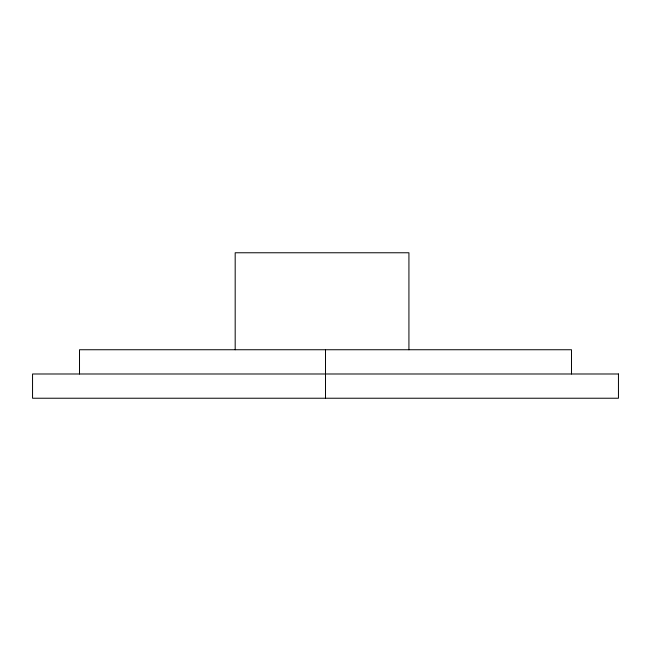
<?xml version="1.0" encoding="UTF-8"?>
<svg xmlns="http://www.w3.org/2000/svg" width="651" height="651" viewBox="0 0 651 651"><rect width="100%" height="100%" fill="white"/><g stroke="black" fill="none" stroke-linecap="round" stroke-linejoin="round"><path stroke-width="0.98" d="M571.488 373.991L571.488 349.742L79.512 349.742L79.512 373.991M408.926 349.742L408.926 252.767L235.182 252.767L235.182 349.742M325.5 349.742L325.5 398.233M618.45 373.991L32.55 373.991L32.55 398.233L618.45 398.233L618.45 373.991"/></g></svg>
